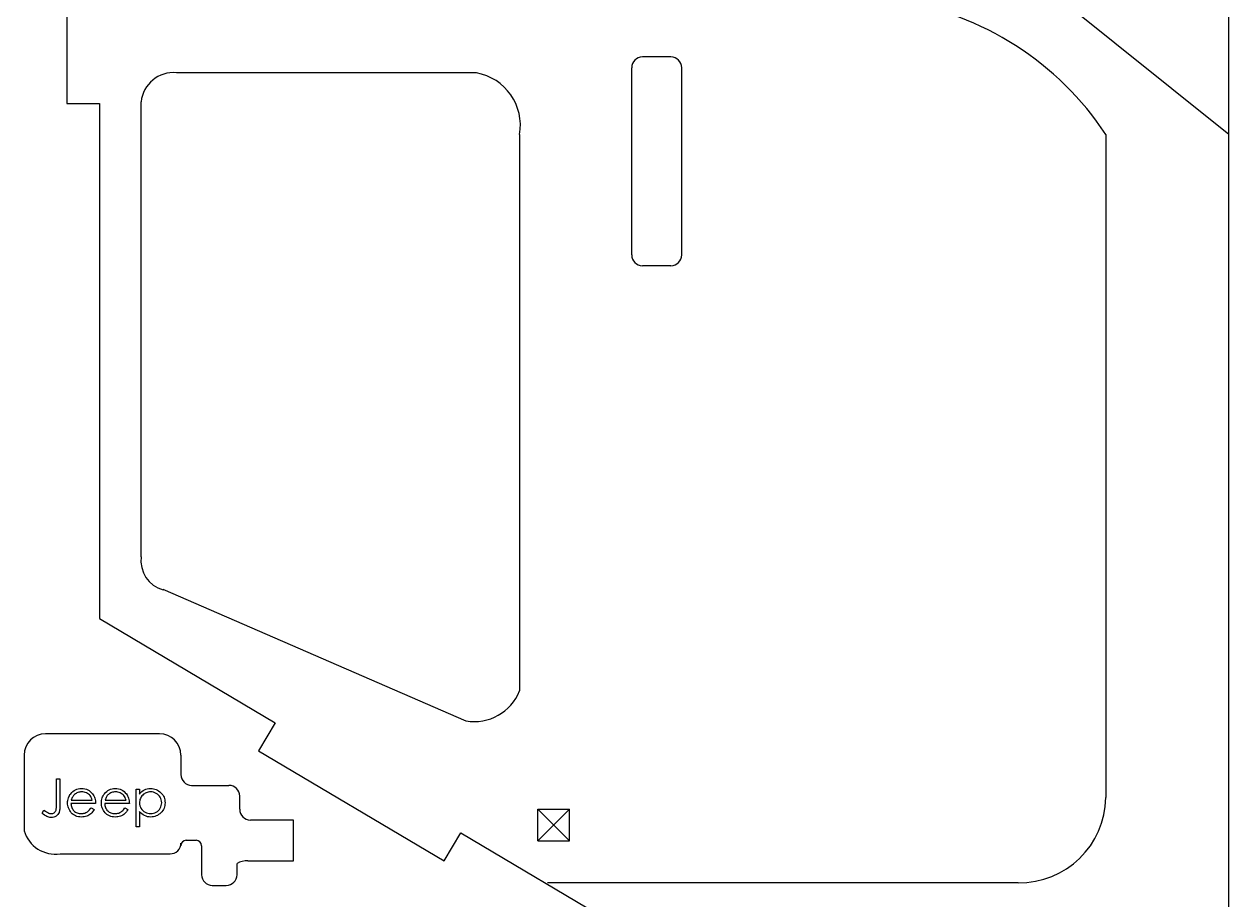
# Model space of a CAD drawing. Header units: millimetres. Extents: x 0 to 627, y -7 to 442.
# Drawn here: x 204.6 to 316.6, y 121.5 to 203 of the extents above; entities that cross this region are included whole.
import ezdxf

# ---------------------------------------------------------------- set-up
doc = ezdxf.new("R2010")
doc.units = ezdxf.units.MM
doc.header["$PDSIZE"] = -1
doc.linetypes.add('CENTERX2', pattern=[20.32, 12.7, -2.54, 2.54, -2.54])

msp = doc.modelspace()

# ---------------------------------------------------------------- linework, layer by layer
at = {"color": 7, "linetype": 'Continuous'}
for p, q in [((316.63, 60.21), (316.63, 244.57)), ((316.63, 192.7), (267.4, 232.2)), ((208.61, 215.65), (208.61, 195.6)), ((264.76, 199.92), (262.11, 199.92)), ((246.66, 198.44), (218.79, 198.44)), ((261.11, 181.5), (261.11, 198.92)), ((265.76, 181.5), (265.76, 198.92)), ((208.61, 195.6), (211.63, 195.6)), ((211.63, 195.6), (211.63, 147.68)), ((215.5, 153.43), (215.5, 195.74)), ((250.68, 192.7), (250.68, 140.95)), ((305.2, 192.7), (305.2, 131.03)), ((264.76, 180.5), (262.11, 180.5)), ((245.71, 138.15), (217.55, 150.37)), ((211.63, 147.68), (227.97, 137.99)), ((227.97, 137.99), (226.43, 135.39)), ((217.2, 136.97), (206.62, 136.97)), ((204.62, 134.97), (204.62, 127.94)), ((219.2, 134.97), (219.2, 133.16)), ((226.43, 135.39), (243.67, 125.15)), ((220.2, 132.16), (221.67, 132.16)), ((221.67, 132.16), (223.67, 132.16)), ((224.67, 129.94), (224.67, 131.16)), ((252.37, 126.99), (252.37, 129.94)), ((252.37, 129.94), (255.32, 129.94)), ((255.32, 126.99), (255.32, 129.94)), ((229.67, 128.94), (225.67, 128.94)), ((229.67, 125.14), (229.67, 128.94)), ((243.67, 125.15), (245.22, 127.75)), ((245.22, 127.75), (264.13, 116.53)), ((219.2, 126.79), (219.2, 126.55)), ((219.7, 127.05), (220.62, 127.05)), ((252.37, 126.99), (255.32, 126.99)), ((207.97, 125.79), (218.2, 125.79)), ((221.12, 126.55), (221.12, 123.85)), ((224.42, 123.85), (224.42, 124.89)), ((225.42, 125.14), (229.67, 125.14)), ((222.12, 122.85), (223.42, 122.85)), ((297.03, 123.1), (253.28, 123.1))]:
    msp.add_line(p, q, dxfattribs=at)
at = {"color": 7, "linetype": 'CENTERX2'}
for p, q in [((252.37, 126.99), (255.32, 129.94)), ((252.37, 129.94), (255.32, 126.99))]:
    msp.add_line(p, q, dxfattribs=at)
at = {"color": 7, "linetype": 'Continuous', "flags": 128}
for points in [[(207.63, 132.77), (207.95, 132.77), (207.95, 132.77), (207.95, 130.4), (207.95, 130.4), (207.95, 130.27), (207.94, 130.15), (207.94, 130.04), (207.93, 129.94), (207.92, 129.85), (207.9, 129.77), (207.88, 129.7), (207.87, 129.64), (207.82, 129.54), (207.76, 129.45), (207.68, 129.37), (207.59, 129.3), (207.49, 129.25), (207.38, 129.21), (207.26, 129.18), (207.13, 129.18), (207.13, 129.18), (207.03, 129.18), (206.93, 129.2), (206.83, 129.23), (206.73, 129.27), (206.63, 129.32), (206.52, 129.39), (206.41, 129.48), (206.29, 129.58), (206.29, 129.58), (206.47, 129.85), (206.47, 129.85), (206.6, 129.76), (206.72, 129.69), (206.83, 129.63), (206.92, 129.59), (206.92, 129.59), (206.98, 129.56), (207.04, 129.55), (207.09, 129.54), (207.15, 129.54), (207.15, 129.54), (207.22, 129.54), (207.29, 129.56), (207.36, 129.58), (207.42, 129.62), (207.47, 129.67), (207.52, 129.73), (207.56, 129.79), (207.59, 129.86), (207.6, 129.9), (207.61, 129.95), (207.61, 130.01), (207.62, 130.08), (207.63, 130.16), (207.63, 130.24), (207.63, 130.33), (207.63, 130.44), (207.63, 130.44), (207.63, 132.77)], [(210.85, 130.07), (211.13, 129.93), (211.13, 129.93), (211.07, 129.81), (210.99, 129.7), (210.91, 129.61), (210.83, 129.53), (210.74, 129.46), (210.65, 129.4), (210.55, 129.34), (210.44, 129.3), (210.33, 129.27), (210.21, 129.24), (210.09, 129.23), (209.95, 129.22), (209.95, 129.22), (209.81, 129.23), (209.67, 129.25), (209.54, 129.28), (209.41, 129.32), (209.3, 129.38), (209.19, 129.45), (209.1, 129.53), (209.01, 129.62), (208.93, 129.73), (208.86, 129.83), (208.8, 129.94), (208.75, 130.06), (208.71, 130.17), (208.69, 130.29), (208.67, 130.41), (208.67, 130.54), (208.67, 130.54), (208.67, 130.66), (208.68, 130.77), (208.71, 130.88), (208.74, 130.99), (208.78, 131.1), (208.83, 131.2), (208.89, 131.3), (208.96, 131.39), (208.96, 131.39), (209.06, 131.5), (209.16, 131.6), (209.28, 131.68), (209.4, 131.75), (209.53, 131.8), (209.66, 131.84), (209.81, 131.86), (209.96, 131.87), (209.96, 131.87), (210.12, 131.86), (210.27, 131.84), (210.41, 131.8), (210.54, 131.74), (210.66, 131.67), (210.78, 131.59), (210.89, 131.48), (210.99, 131.36), (210.99, 131.36), (211.05, 131.27), (211.11, 131.18), (211.16, 131.07), (211.2, 130.97), (211.23, 130.85), (211.25, 130.73), (211.26, 130.61), (211.27, 130.48), (211.27, 130.48), (208.98, 130.48), (208.98, 130.48), (208.99, 130.38), (209, 130.28), (209.02, 130.19), (209.05, 130.1), (209.09, 130.02), (209.14, 129.94), (209.19, 129.87), (209.25, 129.8), (209.32, 129.74), (209.4, 129.68), (209.47, 129.64), (209.55, 129.6), (209.64, 129.57), (209.73, 129.55), (209.82, 129.54), (209.91, 129.54), (209.91, 129.54), (210.01, 129.54), (210.1, 129.55), (210.19, 129.57), (210.28, 129.59), (210.37, 129.63), (210.45, 129.66), (210.52, 129.71), (210.58, 129.75), (210.65, 129.81), (210.71, 129.88), (210.78, 129.97), (210.85, 130.07)], [(210.95, 130.79), (210.92, 130.92), (210.87, 131.03), (210.82, 131.12), (210.76, 131.21), (210.69, 131.28), (210.61, 131.35), (210.52, 131.41), (210.42, 131.46), (210.31, 131.5), (210.2, 131.53), (210.09, 131.55), (209.98, 131.55), (209.98, 131.55), (209.88, 131.55), (209.79, 131.54), (209.7, 131.52), (209.62, 131.49), (209.54, 131.46), (209.46, 131.42), (209.39, 131.37), (209.32, 131.31), (209.32, 131.31), (209.27, 131.27), (209.22, 131.22), (209.18, 131.16), (209.14, 131.1), (209.1, 131.03), (209.07, 130.95), (209.04, 130.88), (209.01, 130.79), (209.01, 130.79), (210.95, 130.79)], [(214, 130.07), (214.27, 129.93), (214.27, 129.93), (214.21, 129.81), (214.13, 129.7), (214.05, 129.61), (213.97, 129.53), (213.88, 129.46), (213.79, 129.4), (213.69, 129.34), (213.58, 129.3), (213.47, 129.27), (213.35, 129.24), (213.23, 129.23), (213.09, 129.22), (213.09, 129.22), (212.95, 129.23), (212.81, 129.25), (212.68, 129.28), (212.55, 129.32), (212.44, 129.38), (212.33, 129.45), (212.24, 129.53), (212.15, 129.62), (212.07, 129.73), (212, 129.83), (211.94, 129.94), (211.89, 130.06), (211.85, 130.17), (211.83, 130.29), (211.81, 130.41), (211.81, 130.54), (211.81, 130.54), (211.81, 130.66), (211.83, 130.77), (211.85, 130.88), (211.88, 130.99), (211.92, 131.1), (211.97, 131.2), (212.03, 131.3), (212.1, 131.39), (212.1, 131.39), (212.2, 131.5), (212.3, 131.6), (212.42, 131.68), (212.54, 131.75), (212.67, 131.8), (212.8, 131.84), (212.95, 131.86), (213.1, 131.87), (213.1, 131.87), (213.26, 131.86), (213.41, 131.84), (213.55, 131.8), (213.68, 131.74), (213.81, 131.67), (213.92, 131.59), (214.03, 131.48), (214.13, 131.36), (214.13, 131.36), (214.2, 131.27), (214.25, 131.18), (214.3, 131.07), (214.34, 130.97), (214.37, 130.85), (214.39, 130.73), (214.4, 130.61), (214.41, 130.48), (214.41, 130.48), (212.12, 130.48), (212.12, 130.48), (212.13, 130.38), (212.14, 130.28), (212.16, 130.19), (212.19, 130.1), (212.23, 130.02), (212.28, 129.94), (212.33, 129.87), (212.4, 129.8), (212.46, 129.74), (212.54, 129.68), (212.61, 129.64), (212.69, 129.6), (212.78, 129.57), (212.87, 129.55), (212.96, 129.54), (213.05, 129.54), (213.05, 129.54), (213.15, 129.54), (213.24, 129.55), (213.33, 129.57), (213.42, 129.59), (213.51, 129.63), (213.59, 129.66), (213.66, 129.71), (213.72, 129.75), (213.79, 129.81), (213.85, 129.88), (213.92, 129.97), (214, 130.07)], [(214.1, 130.79), (214.06, 130.92), (214.01, 131.03), (213.96, 131.12), (213.9, 131.21), (213.83, 131.28), (213.75, 131.35), (213.66, 131.41), (213.56, 131.46), (213.45, 131.5), (213.34, 131.53), (213.23, 131.55), (213.12, 131.55), (213.12, 131.55), (213.02, 131.55), (212.93, 131.54), (212.84, 131.52), (212.76, 131.49), (212.68, 131.46), (212.6, 131.42), (212.53, 131.37), (212.46, 131.31), (212.46, 131.31), (212.41, 131.27), (212.36, 131.22), (212.32, 131.16), (212.28, 131.1), (212.25, 131.03), (212.21, 130.95), (212.18, 130.88), (212.15, 130.79), (212.15, 130.79), (214.1, 130.79)], [(215.04, 131.82), (215.35, 131.82), (215.35, 131.82), (215.35, 131.35), (215.35, 131.35), (215.45, 131.48), (215.57, 131.58), (215.68, 131.67), (215.81, 131.74), (215.94, 131.8), (216.08, 131.84), (216.23, 131.86), (216.39, 131.87), (216.39, 131.87), (216.52, 131.86), (216.65, 131.84), (216.78, 131.81), (216.9, 131.77), (217.02, 131.72), (217.13, 131.65), (217.23, 131.57), (217.34, 131.48), (217.43, 131.38), (217.51, 131.28), (217.58, 131.17), (217.63, 131.06), (217.67, 130.94), (217.71, 130.81), (217.72, 130.68), (217.73, 130.55), (217.73, 130.55), (217.72, 130.42), (217.71, 130.28), (217.68, 130.16), (217.63, 130.04), (217.58, 129.92), (217.51, 129.81), (217.43, 129.71), (217.34, 129.61), (217.24, 129.52), (217.13, 129.44), (217.02, 129.37), (216.91, 129.32), (216.79, 129.28), (216.66, 129.25), (216.53, 129.23), (216.4, 129.22), (216.4, 129.22), (216.24, 129.23), (216.1, 129.25), (215.96, 129.29), (215.82, 129.35), (215.7, 129.42), (215.57, 129.51), (215.46, 129.61), (215.35, 129.73), (215.35, 129.73), (215.35, 128.32), (215.35, 128.32), (215.04, 128.32), (215.04, 128.32), (215.04, 131.82)], [(216.38, 131.55), (216.28, 131.55), (216.17, 131.54), (216.08, 131.51), (215.98, 131.48), (215.89, 131.44), (215.81, 131.39), (215.73, 131.33), (215.65, 131.26), (215.58, 131.19), (215.52, 131.11), (215.47, 131.02), (215.43, 130.94), (215.39, 130.84), (215.37, 130.75), (215.36, 130.64), (215.35, 130.54), (215.35, 130.54), (215.36, 130.4), (215.38, 130.27), (215.43, 130.14), (215.48, 130.03), (215.56, 129.92), (215.65, 129.82), (215.75, 129.74), (215.87, 129.67), (215.99, 129.61), (216.12, 129.57), (216.25, 129.54), (216.39, 129.54), (216.39, 129.54), (216.52, 129.54), (216.65, 129.57), (216.78, 129.61), (216.9, 129.67), (217.01, 129.74), (217.11, 129.83), (217.2, 129.93), (217.27, 130.04), (217.34, 130.17), (217.38, 130.29), (217.41, 130.42), (217.42, 130.55), (217.42, 130.55), (217.41, 130.68), (217.38, 130.81), (217.34, 130.93), (217.28, 131.05), (217.2, 131.17), (217.11, 131.26), (217.01, 131.35), (216.9, 131.42), (216.78, 131.48), (216.65, 131.52), (216.52, 131.55), (216.38, 131.55)]]:
    msp.add_lwpolyline(points, dxfattribs=at)
at = {"color": 7, "linetype": 'Continuous'}
for centre, radius, start, end in [((281.47, 177.04), 28.43, 33.4403, 81.2724), ((262.11, 198.92), 1, 90, 180), ((264.76, 198.92), 1, 0, 90), ((218.5, 195.45), 3.01, 84.4514, 174.4514), ((245.81, 193.56), 4.95, 350.0222, 80.0222), ((262.11, 181.5), 1, 180, 270), ((264.76, 181.5), 1, 270, 0), ((218.26, 153.05), 2.78, 172.1515, 255.23), ((246.45, 142.65), 4.56, 260.6604, 338.1517), ((206.62, 134.97), 2, 90, 180), ((217.2, 134.97), 2, 0, 90), ((220.2, 133.16), 1, 180, 270), ((223.67, 131.16), 1, 0, 90), ((225.67, 129.94), 1, 180, 270), ((297.15, 131.15), 8.05, 269.1205, 359.1205), ((207.54, 128.8), 3.04, 196.3698, 278.1443), ((218.2, 126.79), 1, 270, 0), ((219.7, 126.55), 0.5, 90, 180), ((220.62, 126.55), 0.5, 0, 90), ((225.31, 123.49), 1.65, 86.0695, 122.4396), ((222.12, 123.85), 1, 180, 270), ((223.42, 123.85), 1, 270, 360)]:
    msp.add_arc(centre, radius, start, end, dxfattribs=at)
msp.add_point((253.85, 128.47), dxfattribs=at)

doc.saveas('drawing.dxf')
